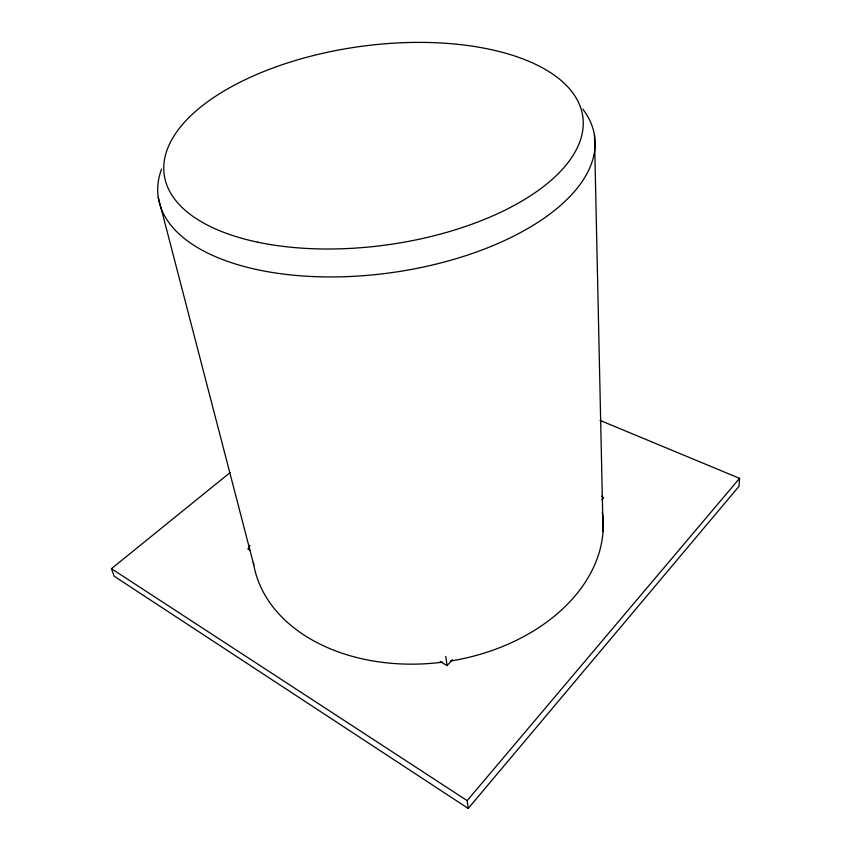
<?xml version="1.0" encoding="UTF-8"?>
<svg xmlns="http://www.w3.org/2000/svg" width="851" height="851" viewBox="0 0 851 851"><rect width="100%" height="100%" fill="white"/><g stroke="black" fill="none" stroke-linecap="round" stroke-linejoin="round"><path stroke-width="1.28" d="M600.051 420.394L739.562 478.347L739.03 486.283L468.231 808.45L114.119 576.18L111.438 568.681L230.025 472.645M249.939 545.672L247.907 549.055L250.194 550.395M468.231 808.45L467.167 800.631L739.562 478.347M440.201 661.557L447.073 665.567L452.498 659.759M601.859 499.824L603.678 497.888L601.763 496.101M111.438 568.681L467.167 800.631M158.243 197.294L253.768 564.904M445.754 656.376L447.073 665.567M594.466 135.235L603.061 531.492M602.348 512.164A176.306 126.15 -7.9 0 1 450.296 661.057M442.669 662.163A176.306 126.15 -7.9 0 1 253.343 562.383M582.829 109.173A220.313 107.109 -7.9 0 1 392.619 272.501A220.313 107.109 -7.9 0 1 161.573 169.041M257.502 242.141A211.303 100.088 -7.9 0 0 582.85 129.565A211.303 100.088 -7.9 0 0 280.181 65.399A211.303 100.088 -7.9 0 0 257.502 242.141"/></g></svg>
